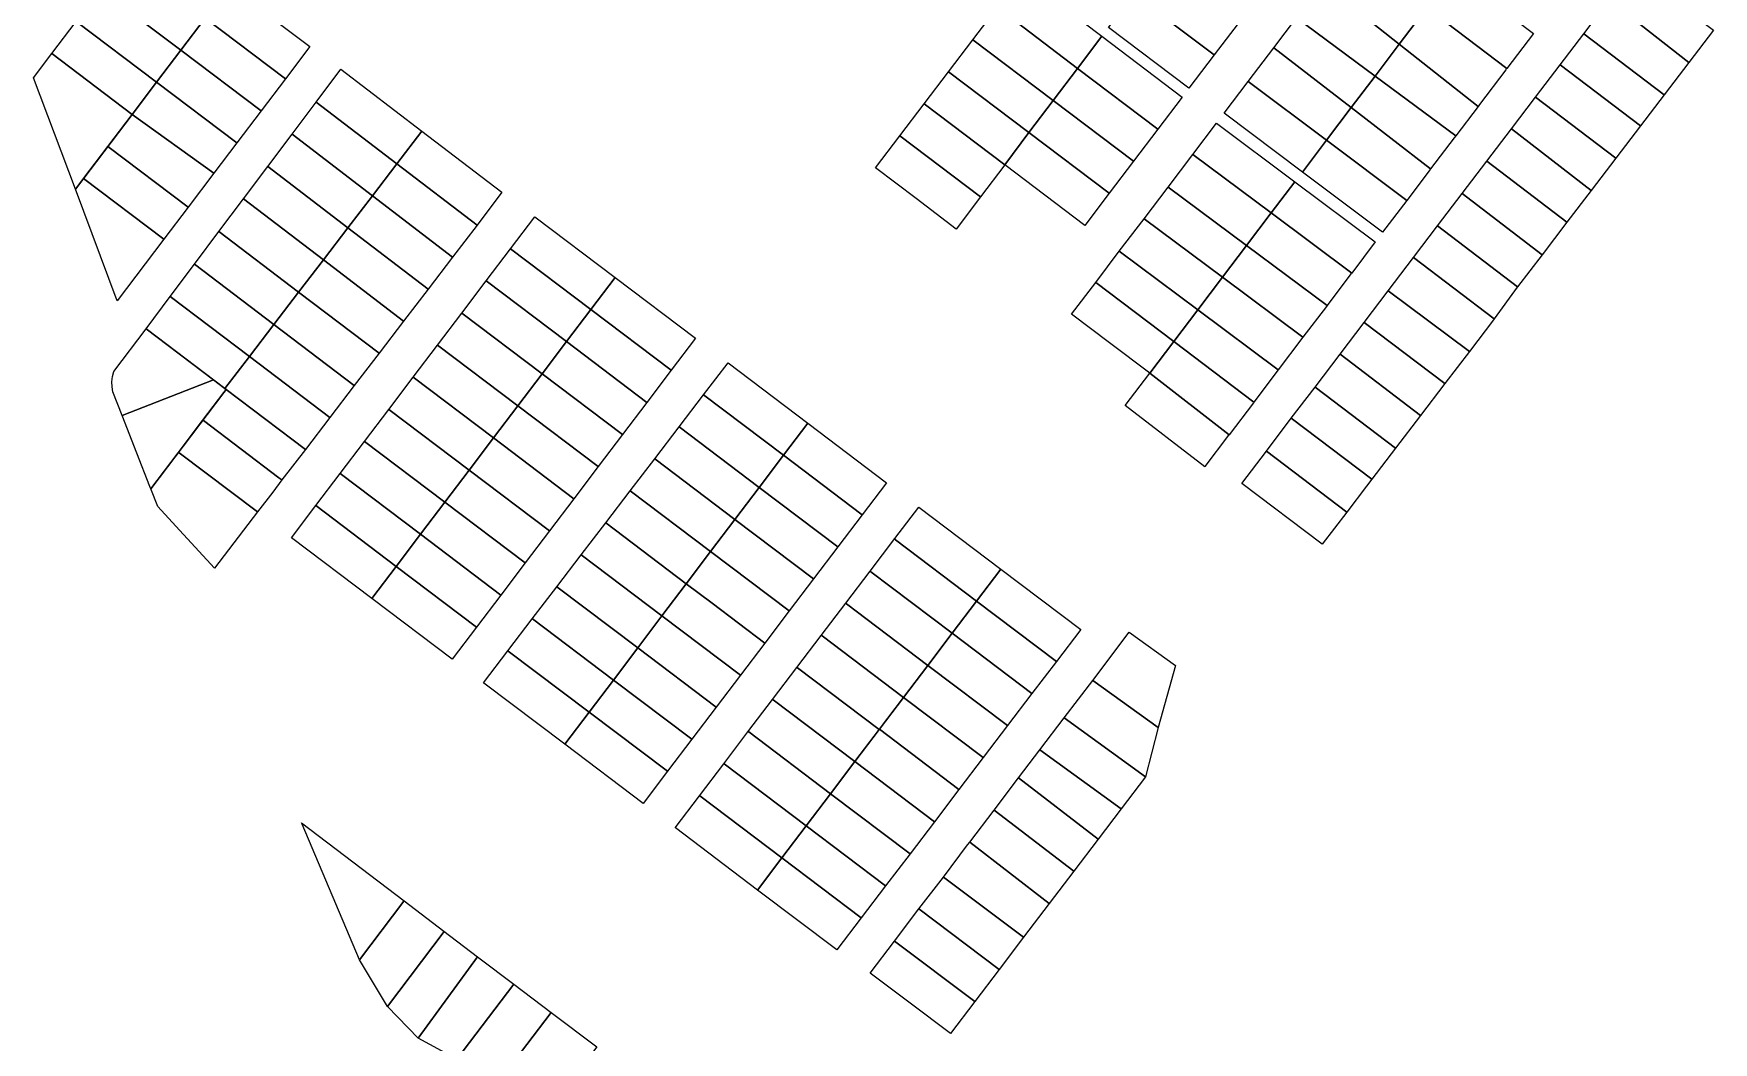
# Model space of a CAD drawing. Header units: millimetres. Extents: x 522658 to 553925, y 7796479 to 7820139.
# Drawn here: x 539483 to 539983, y 7803820 to 7804121 of the extents above; entities that cross this region are included whole.
import ezdxf

# ---------------------------------------------------------------- set-up
doc = ezdxf.new("R2010")
doc.units = ezdxf.units.MM
doc.layers.add('ZONA RESIDENCIAL 2 (ZR_2)', color=2, linetype='Continuous')

msp = doc.modelspace()

# ---------------------------------------------------------------- linework, layer by layer
at = {"layer": 'ZONA RESIDENCIAL 2 (ZR_2)'}
for points in [[(539889.83, 7804118.02), (539867.02, 7804136.09), (539874.85, 7804146.4), (539898.03, 7804128.84), (539889.83, 7804118.02)], [(539526.94, 7804116.23), (539503.01, 7804134.33), (539510.25, 7804143.9), (539534.18, 7804125.8), (539526.94, 7804116.23)], [(539834.69, 7804114.8), (539810.86, 7804132.85), (539817.79, 7804141.84), (539841.82, 7804124.21), (539834.69, 7804114.8)], [(539801.26, 7804120.36), (539794.01, 7804110.8), (539770.12, 7804128.9), (539777.38, 7804138.45), (539801.26, 7804120.36)], [(539882.63, 7804108.51), (539859.26, 7804125.86), (539867.02, 7804136.09), (539889.83, 7804118.02), (539882.63, 7804108.51)], [(539921.86, 7804110.78), (539898.03, 7804128.84), (539905.92, 7804139.26), (539929.75, 7804121.2), (539921.86, 7804110.78)], [(539976.08, 7804112.58), (539952.32, 7804131.09), (539959.38, 7804140.38), (539983.37, 7804122.13), (539976.08, 7804112.58)], [(539519.7, 7804106.66), (539495.77, 7804124.76), (539503.01, 7804134.33), (539526.94, 7804116.23), (539519.7, 7804106.66)], [(539558.11, 7804107.7), (539534.18, 7804125.8), (539541.42, 7804135.37), (539565.35, 7804117.27), (539558.11, 7804107.7)], [(539834.69, 7804114.8), (539827.17, 7804104.87), (539803.26, 7804122.99), (539810.86, 7804132.85), (539834.69, 7804114.8)], [(539968.71, 7804102.92), (539944.76, 7804121.13), (539952.32, 7804131.09), (539976.08, 7804112.58), (539968.71, 7804102.92)], [(539794.01, 7804110.8), (539786.76, 7804101.24), (539762.86, 7804119.34), (539770.12, 7804128.9), (539794.01, 7804110.8)], [(539913.27, 7804099.45), (539889.83, 7804118.02), (539898.03, 7804128.84), (539921.86, 7804110.78), (539921.66, 7804110.52), (539921.51, 7804110.32), (539913.73, 7804100.06), (539913.49, 7804099.74), (539913.27, 7804099.45)], [(539512.46, 7804097.09), (539488.54, 7804115.19), (539495.77, 7804124.76), (539519.7, 7804106.66), (539512.46, 7804097.09)], [(539550.87, 7804098.13), (539526.94, 7804116.23), (539534.18, 7804125.8), (539558.11, 7804107.7), (539550.87, 7804098.13)], [(539875.49, 7804099.09), (539852.44, 7804116.87), (539859.26, 7804125.86), (539882.63, 7804108.51), (539875.49, 7804099.09)], [(539961.64, 7804093.65), (539937.71, 7804111.85), (539944.76, 7804121.13), (539968.71, 7804102.92), (539961.64, 7804093.65)], [(539543.63, 7804088.56), (539519.7, 7804106.66), (539526.94, 7804116.23), (539550.87, 7804098.13), (539543.63, 7804088.56)], [(539755.6, 7804109.79), (539762.86, 7804119.34), (539786.76, 7804101.24), (539779.52, 7804091.67), (539755.6, 7804109.79)], [(539825.18, 7804102.24), (539817.93, 7804092.69), (539794.01, 7804110.8), (539801.26, 7804120.36), (539825.18, 7804102.24)], [(539868.15, 7804089.4), (539844.86, 7804106.89), (539852.44, 7804116.87), (539875.49, 7804099.09), (539868.15, 7804089.4)], [(539906.63, 7804090.69), (539882.63, 7804108.51), (539889.83, 7804118.02), (539913.27, 7804099.45), (539906.63, 7804090.69)], [(539512.46, 7804097.09), (539495.57, 7804074.76), (539483.11, 7804108.01), (539488.54, 7804115.19), (539512.46, 7804097.09)], [(539954.29, 7804084.01), (539930.4, 7804102.23), (539937.71, 7804111.85), (539961.64, 7804093.65), (539954.29, 7804084.01)], [(539536.78, 7804079.51), (539512.46, 7804097.09), (539519.7, 7804106.66), (539543.63, 7804088.56), (539536.78, 7804079.51)], [(539591.29, 7804082.33), (539567.26, 7804100.71), (539574.62, 7804110.53), (539598.74, 7804092.08), (539591.29, 7804082.33)], [(539748.34, 7804100.23), (539755.6, 7804109.79), (539779.52, 7804091.67), (539772.37, 7804082.03), (539748.34, 7804100.23)], [(539817.93, 7804092.69), (539810.69, 7804083.11), (539786.76, 7804101.24), (539794.01, 7804110.8), (539817.93, 7804092.69)], [(539860.95, 7804079.9), (539837.65, 7804097.4), (539844.86, 7804106.89), (539868.15, 7804089.4), (539860.95, 7804079.9)], [(539899.16, 7804080.83), (539875.49, 7804099.09), (539882.63, 7804108.51), (539906.63, 7804090.69), (539906.18, 7804090.09), (539899.16, 7804080.83)], [(539779.52, 7804091.67), (539786.76, 7804101.23), (539810.69, 7804083.11), (539803.44, 7804073.55), (539779.52, 7804091.67)], [(539946.97, 7804074.41), (539923.2, 7804092.76), (539930.4, 7804102.23), (539954.29, 7804084.01), (539946.97, 7804074.41)], [(539529.15, 7804069.42), (539505.22, 7804087.52), (539512.46, 7804097.09), (539536.78, 7804079.51), (539529.15, 7804069.42)], [(539584.03, 7804072.84), (539560.09, 7804091.16), (539567.26, 7804100.71), (539591.29, 7804082.33), (539584.03, 7804072.84)], [(539741.08, 7804090.68), (539748.34, 7804100.23), (539772.37, 7804082.03), (539765.12, 7804072.47), (539741.08, 7804090.68)], [(539892.05, 7804071.45), (539868.15, 7804089.4), (539875.49, 7804099.09), (539899.16, 7804080.83), (539899, 7804080.61), (539892.05, 7804071.45)], [(539576.71, 7804063.27), (539552.86, 7804081.52), (539560.09, 7804091.16), (539584.03, 7804072.84), (539576.71, 7804063.27)], [(539615.17, 7804064.06), (539591.29, 7804082.33), (539598.74, 7804092.08), (539622.53, 7804073.89), (539615.17, 7804064.06)], [(539779.52, 7804091.67), (539803.44, 7804073.55), (539796.19, 7804063.99), (539772.37, 7804082.03), (539779.52, 7804091.67)], [(539851.71, 7804067.71), (539828.37, 7804085.17), (539835.4, 7804094.43), (539858.74, 7804076.97), (539851.71, 7804067.71)], [(539939.73, 7804064.91), (539915.88, 7804083.12), (539923.2, 7804092.76), (539946.97, 7804074.41), (539939.73, 7804064.91)], [(539521.91, 7804059.85), (539497.98, 7804077.95), (539505.22, 7804087.52), (539529.15, 7804069.42), (539521.91, 7804059.85)], [(539733.82, 7804081.13), (539741.08, 7804090.68), (539765.12, 7804072.47), (539757.87, 7804062.91), (539745.91, 7804071.97), (539733.82, 7804081.13)], [(539884.85, 7804061.95), (539860.95, 7804079.9), (539868.15, 7804089.4), (539892.05, 7804071.45), (539884.85, 7804061.95)], [(539569.42, 7804053.75), (539545.66, 7804071.93), (539552.86, 7804081.52), (539576.71, 7804063.27), (539569.42, 7804053.75)], [(539615.17, 7804064.06), (539607.91, 7804054.57), (539584.03, 7804072.84), (539591.29, 7804082.33), (539615.17, 7804064.06)], [(539844.34, 7804057.98), (539820.98, 7804075.43), (539828.37, 7804085.17), (539851.71, 7804067.71), (539844.34, 7804057.98)], [(539932.36, 7804055.26), (539908.53, 7804073.45), (539915.88, 7804083.12), (539939.73, 7804064.91), (539932.36, 7804055.26)], [(539521.91, 7804059.85), (539508.03, 7804041.52), (539495.57, 7804074.76), (539497.98, 7804077.95), (539521.91, 7804059.85)], [(539882.67, 7804059.07), (539875.65, 7804049.8), (539851.71, 7804067.71), (539858.74, 7804076.97), (539882.67, 7804059.07)], [(539562.05, 7804044.12), (539538.31, 7804062.13), (539545.66, 7804071.93), (539569.42, 7804053.75), (539562.05, 7804044.12)], [(539607.91, 7804054.57), (539600.59, 7804045), (539576.71, 7804063.27), (539584.03, 7804072.84), (539607.91, 7804054.57)], [(539837.19, 7804048.54), (539813.82, 7804065.99), (539820.98, 7804075.43), (539844.34, 7804057.98), (539837.19, 7804048.54)], [(539925.05, 7804045.66), (539901.23, 7804063.84), (539908.53, 7804073.45), (539932.36, 7804055.26), (539925.05, 7804045.66)], [(539649.02, 7804038.92), (539625.1, 7804057.02), (539632.34, 7804066.59), (539656.26, 7804048.49), (539649.02, 7804038.92)], [(539868.3, 7804040.09), (539844.34, 7804057.98), (539851.71, 7804067.71), (539875.65, 7804049.8), (539875.43, 7804049.51), (539868.34, 7804040.15), (539868.3, 7804040.09)], [(539554.66, 7804034.46), (539531.01, 7804052.4), (539538.31, 7804062.13), (539562.05, 7804044.12), (539554.66, 7804034.46)], [(539600.59, 7804045), (539593.3, 7804035.47), (539569.42, 7804053.75), (539576.71, 7804063.27), (539600.59, 7804045)], [(539829.82, 7804038.81), (539806.45, 7804056.28), (539813.82, 7804065.99), (539837.19, 7804048.54), (539829.82, 7804038.81)], [(539918.06, 7804036.1), (539894.07, 7804054.41), (539901.23, 7804063.84), (539925.05, 7804045.66), (539924.96, 7804045.55), (539918.06, 7804036.1)], [(539641.78, 7804029.35), (539617.86, 7804047.45), (539625.1, 7804057.02), (539649.02, 7804038.92), (539641.78, 7804029.35)], [(539822.66, 7804029.35), (539799.42, 7804047.01), (539806.45, 7804056.28), (539829.82, 7804038.81), (539822.66, 7804029.35)], [(539861.14, 7804030.66), (539837.19, 7804048.54), (539844.34, 7804057.98), (539868.3, 7804040.09), (539868.11, 7804039.85), (539861.14, 7804030.66)], [(539547.37, 7804024.93), (539523.81, 7804042.8), (539531.01, 7804052.4), (539554.66, 7804034.46), (539547.37, 7804024.93)], [(539593.3, 7804035.47), (539586.01, 7804025.94), (539562.05, 7804044.12), (539569.42, 7804053.75), (539593.3, 7804035.47)], [(539910.71, 7804026.45), (539886.5, 7804044.45), (539894.07, 7804054.41), (539918.06, 7804036.1), (539917.87, 7804035.84), (539910.71, 7804026.45)], [(539634.54, 7804019.78), (539610.62, 7804037.88), (539617.86, 7804047.45), (539641.78, 7804029.35), (539634.54, 7804019.78)], [(539672.95, 7804020.82), (539649.03, 7804038.92), (539656.26, 7804048.49), (539680.19, 7804030.39), (539672.95, 7804020.82)], [(539822.66, 7804029.35), (539815.55, 7804019.97), (539803.54, 7804028.99), (539792.2, 7804037.5), (539799.42, 7804047.01), (539822.66, 7804029.35)], [(539853.76, 7804020.91), (539829.82, 7804038.81), (539837.19, 7804048.54), (539861.14, 7804030.66), (539860.84, 7804030.26), (539853.76, 7804020.91)], [(539540.08, 7804015.4), (539516.61, 7804033.2), (539523.81, 7804042.8), (539547.37, 7804024.93), (539540.08, 7804015.4)], [(539586.01, 7804025.94), (539578.62, 7804016.28), (539554.66, 7804034.46), (539562.05, 7804044.12), (539586.01, 7804025.94)], [(539903.41, 7804016.88), (539879.39, 7804035.09), (539886.5, 7804044.45), (539910.71, 7804026.45), (539903.41, 7804016.88)], [(539627.3, 7804010.21), (539603.38, 7804028.31), (539610.62, 7804037.88), (539634.54, 7804019.78), (539627.3, 7804010.21)], [(539672.95, 7804020.82), (539665.71, 7804011.25), (539641.79, 7804029.35), (539649.03, 7804038.92), (539672.95, 7804020.82)], [(539846.46, 7804011.26), (539822.66, 7804029.35), (539829.82, 7804038.81), (539853.76, 7804020.91), (539846.46, 7804011.26)], [(539536.69, 7804017.97), (539509.47, 7804007.32), (539506.72, 7804014.36), (539506.46, 7804015.87), (539506.43, 7804017.41), (539506.61, 7804018.93), (539507.01, 7804020.41), (539516.61, 7804033.2), (539536.69, 7804017.97)], [(539571.33, 7804006.75), (539547.37, 7804024.93), (539554.66, 7804034.46), (539578.62, 7804016.28), (539571.33, 7804006.75)], [(539896.16, 7804007.38), (539872.23, 7804025.66), (539879.39, 7804035.09), (539903.41, 7804016.88), (539896.16, 7804007.38)], [(539620.06, 7804000.64), (539596.14, 7804018.74), (539603.38, 7804028.31), (539627.3, 7804010.21), (539620.06, 7804000.64)], [(539665.71, 7804011.25), (539658.47, 7804001.68), (539634.55, 7804019.78), (539641.79, 7804029.35), (539665.71, 7804011.25)], [(539839.12, 7804001.58), (539815.55, 7804019.97), (539822.66, 7804029.35), (539846.46, 7804011.26), (539846.37, 7804011.15), (539839.12, 7804001.58)], [(539564.04, 7803997.22), (539540.08, 7804015.4), (539547.37, 7804024.93), (539571.33, 7804006.75), (539564.04, 7803997.22)], [(539706.45, 7803995.49), (539682.66, 7804013.48), (539689.95, 7804023.01), (539713.69, 7804005.06), (539706.45, 7803995.49)], [(539888.73, 7803997.64), (539864.75, 7804015.82), (539872.23, 7804025.66), (539896.16, 7804007.38), (539888.73, 7803997.64)], [(539540.44, 7804015.13), (539539.79, 7804014.23), (539518.03, 7803985.47), (539517.75, 7803986.19), (539513.85, 7803996.15), (539509.47, 7804007.32), (539536.69, 7804017.97), (539540.08, 7804015.4), (539540.44, 7804015.13)], [(539612.82, 7803991.07), (539588.9, 7804009.17), (539596.14, 7804018.74), (539620.06, 7804000.64), (539612.82, 7803991.07)], [(539658.47, 7804001.68), (539651.23, 7803992.11), (539627.31, 7804010.21), (539634.55, 7804019.78), (539658.47, 7804001.68)], [(539831.89, 7803992.04), (539808.2, 7804010.27), (539815.55, 7804019.97), (539839.12, 7804001.58), (539839.01, 7804001.43), (539831.95, 7803992.11), (539831.89, 7803992.04)], [(539557.08, 7803988.12), (539556.18, 7803988.78), (539533.69, 7804005.8), (539533.44, 7804005.84), (539539.79, 7804014.23), (539540.44, 7804015.13), (539544.55, 7804012.01), (539564.04, 7803997.22), (539557.08, 7803988.12)], [(539699.21, 7803985.92), (539675.37, 7804003.95), (539682.66, 7804013.48), (539706.45, 7803995.49), (539699.21, 7803985.92)], [(539881.63, 7803988.33), (539857.67, 7804006.5), (539864.75, 7804015.82), (539888.73, 7803997.64), (539881.63, 7803988.33)], [(539605.58, 7803981.5), (539581.66, 7803999.6), (539588.9, 7804009.17), (539612.82, 7803991.07), (539605.58, 7803981.5)], [(539651.23, 7803992.11), (539643.99, 7803982.54), (539620.07, 7804000.64), (539627.31, 7804010.21), (539651.23, 7803992.11)], [(539874.18, 7803978.56), (539850.23, 7803996.71), (539857.67, 7804006.5), (539881.63, 7803988.33), (539880.05, 7803986.26), (539874.18, 7803978.56)], [(539557.08, 7803988.12), (539554.32, 7803984.51), (539549.78, 7803978.58), (539526.45, 7803996.23), (539526.15, 7803996.21), (539533.44, 7804005.84), (539533.69, 7804005.8), (539556.18, 7803988.78), (539557.08, 7803988.12)], [(539691.97, 7803976.35), (539668.08, 7803994.41), (539675.37, 7804003.95), (539699.21, 7803985.92), (539691.97, 7803976.35)], [(539729.9, 7803977.74), (539706.45, 7803995.49), (539713.69, 7804005.06), (539737.16, 7803987.3), (539729.9, 7803977.74)], [(539549.78, 7803978.58), (539537.01, 7803961.87), (539525.48, 7803974.36), (539520.09, 7803980.2), (539518.03, 7803985.47), (539526.15, 7803996.21), (539526.45, 7803996.23), (539549.78, 7803978.58)], [(539598.35, 7803971.93), (539574.42, 7803990.03), (539581.66, 7803999.6), (539605.58, 7803981.5), (539598.35, 7803971.93)], [(539643.99, 7803982.54), (539636.75, 7803972.97), (539612.83, 7803991.07), (539620.07, 7804000.64), (539643.99, 7803982.54)], [(539866.87, 7803968.98), (539842.94, 7803987.11), (539850.23, 7803996.71), (539874.18, 7803978.56), (539866.87, 7803968.98)], [(539636.75, 7803972.97), (539629.51, 7803963.4), (539605.59, 7803981.5), (539612.83, 7803991.07), (539636.75, 7803972.97)], [(539684.73, 7803966.78), (539660.79, 7803984.88), (539668.08, 7803994.41), (539691.97, 7803976.35), (539684.73, 7803966.78)], [(539722.65, 7803968.18), (539699.21, 7803985.92), (539706.45, 7803995.49), (539729.9, 7803977.74), (539722.65, 7803968.18)], [(539591.11, 7803962.36), (539567.18, 7803980.46), (539574.42, 7803990.03), (539598.35, 7803971.93), (539591.11, 7803962.36)], [(539629.51, 7803963.4), (539622.27, 7803953.83), (539598.35, 7803971.93), (539605.59, 7803981.5), (539629.51, 7803963.4)], [(539677.49, 7803957.2), (539653.5, 7803975.35), (539660.79, 7803984.88), (539684.73, 7803966.78), (539677.49, 7803957.2)], [(539715.39, 7803958.62), (539691.97, 7803976.35), (539699.21, 7803985.92), (539722.65, 7803968.18), (539715.39, 7803958.62)], [(539583.87, 7803952.79), (539559.94, 7803970.89), (539567.18, 7803980.46), (539591.11, 7803962.36), (539583.87, 7803952.79)], [(539708.14, 7803949.08), (539684.73, 7803966.78), (539691.97, 7803976.35), (539715.39, 7803958.62), (539708.14, 7803949.08)], [(539763.92, 7803952.01), (539739.77, 7803970.28), (539739.6, 7803970.66), (539746.73, 7803980.06), (539771.16, 7803961.58), (539763.92, 7803952.01)], [(539622.27, 7803953.83), (539615.03, 7803944.26), (539591.11, 7803962.36), (539598.35, 7803971.93), (539622.27, 7803953.83)], [(539670.25, 7803947.63), (539646.21, 7803965.82), (539653.5, 7803975.35), (539677.49, 7803957.2), (539670.25, 7803947.63)], [(539708.14, 7803949.08), (539700.88, 7803939.51), (539685.15, 7803951.41), (539677.47, 7803957.18), (539684.73, 7803966.78), (539708.14, 7803949.08)], [(539756.68, 7803942.44), (539732.48, 7803960.74), (539732.2, 7803960.91), (539739.6, 7803970.66), (539739.77, 7803970.28), (539763.92, 7803952.01), (539756.68, 7803942.44)], [(539615.03, 7803944.26), (539607.79, 7803934.69), (539583.87, 7803952.79), (539591.11, 7803962.36), (539615.03, 7803944.26)], [(539670.25, 7803947.63), (539663.01, 7803938.06), (539638.93, 7803956.28), (539646.21, 7803965.82), (539670.25, 7803947.63)], [(539787.69, 7803934.03), (539763.92, 7803952.01), (539771.16, 7803961.58), (539794.95, 7803943.58), (539787.69, 7803934.03)], [(539663.01, 7803938.06), (539655.77, 7803928.49), (539631.7, 7803946.7), (539631.62, 7803946.73), (539638.93, 7803956.28), (539663.01, 7803938.06)], [(539693.62, 7803929.95), (539670.25, 7803947.63), (539677.47, 7803957.18), (539685.15, 7803951.41), (539700.88, 7803939.51), (539693.62, 7803929.95)], [(539749.44, 7803932.87), (539725.2, 7803951.21), (539724.96, 7803951.37), (539732.2, 7803960.91), (539732.48, 7803960.74), (539756.68, 7803942.44), (539749.44, 7803932.87)], [(539742.19, 7803923.3), (539717.92, 7803941.67), (539717.7, 7803941.81), (539724.96, 7803951.37), (539725.2, 7803951.21), (539749.44, 7803932.87), (539742.19, 7803923.3)], [(539780.42, 7803924.48), (539756.68, 7803942.44), (539763.92, 7803952.01), (539787.69, 7803934.03), (539780.42, 7803924.48)], [(539655.77, 7803928.49), (539648.53, 7803918.92), (539624.46, 7803937.13), (539624.34, 7803937.21), (539631.62, 7803946.73), (539631.7, 7803946.7), (539655.77, 7803928.49)], [(539693.62, 7803929.95), (539686.37, 7803920.4), (539663.01, 7803938.06), (539670.25, 7803947.63), (539693.62, 7803929.95)], [(539734.95, 7803913.74), (539710.63, 7803932.13), (539710.44, 7803932.25), (539717.7, 7803941.81), (539717.92, 7803941.67), (539742.19, 7803923.3), (539734.95, 7803913.74)], [(539773.16, 7803914.93), (539749.44, 7803932.87), (539756.68, 7803942.44), (539780.42, 7803924.48), (539773.16, 7803914.93)], [(539823.2, 7803932.79), (539817.99, 7803914.37), (539798.51, 7803928.39), (539809.4, 7803942.72), (539823.2, 7803932.79)], [(539648.53, 7803918.92), (539641.29, 7803909.35), (539617.22, 7803927.56), (539617.05, 7803927.68), (539624.34, 7803937.21), (539624.46, 7803937.13), (539648.53, 7803918.92)], [(539686.37, 7803920.4), (539679.11, 7803910.84), (539655.77, 7803928.49), (539663.01, 7803938.06), (539686.37, 7803920.4)], [(539727.7, 7803904.17), (539703.35, 7803922.59), (539703.19, 7803922.7), (539710.44, 7803932.25), (539710.63, 7803932.13), (539734.95, 7803913.74), (539727.7, 7803904.17)], [(539765.9, 7803905.37), (539742.19, 7803923.3), (539749.44, 7803932.87), (539773.16, 7803914.93), (539765.9, 7803905.37)], [(539679.11, 7803910.84), (539671.86, 7803901.28), (539648.53, 7803918.92), (539655.77, 7803928.49), (539679.11, 7803910.84)], [(539817.99, 7803914.37), (539814.23, 7803899.62), (539790.04, 7803917.24), (539798.51, 7803928.39), (539817.99, 7803914.37)], [(539720.44, 7803894.62), (539696.07, 7803913.05), (539695.85, 7803913.03), (539703.19, 7803922.7), (539703.35, 7803922.59), (539727.7, 7803904.17), (539720.44, 7803894.62)], [(539758.64, 7803895.82), (539734.99, 7803913.8), (539742.19, 7803923.3), (539765.9, 7803905.37), (539758.64, 7803895.82)], [(539671.86, 7803901.28), (539664.6, 7803891.72), (539641.29, 7803909.35), (539648.53, 7803918.92), (539671.86, 7803901.28)], [(539814.23, 7803899.62), (539806.97, 7803890.06), (539782.78, 7803907.69), (539790.04, 7803917.24), (539814.23, 7803899.62)], [(539720.44, 7803894.62), (539713.2, 7803885.05), (539688.79, 7803903.52), (539688.64, 7803903.53), (539695.85, 7803913.03), (539696.07, 7803913.05), (539720.44, 7803894.62)], [(539751.38, 7803886.26), (539727.69, 7803904.18), (539734.99, 7803913.8), (539758.64, 7803895.82), (539751.38, 7803886.26)], [(539806.97, 7803890.06), (539800.16, 7803881.09), (539776.41, 7803899.3), (539782.78, 7803907.69), (539806.97, 7803890.06)], [(539713.2, 7803885.05), (539705.97, 7803875.48), (539681.51, 7803893.98), (539681.38, 7803893.97), (539688.64, 7803903.53), (539688.79, 7803903.52), (539713.2, 7803885.05)], [(539744.12, 7803876.71), (539720.45, 7803894.61), (539727.69, 7803904.18), (539751.38, 7803886.26), (539744.12, 7803876.71)], [(539800.16, 7803881.09), (539792.91, 7803871.53), (539769.15, 7803889.75), (539776.41, 7803899.3), (539800.16, 7803881.09)], [(539705.97, 7803875.48), (539698.72, 7803865.91), (539674.23, 7803884.44), (539674.16, 7803884.47), (539681.38, 7803893.97), (539681.51, 7803893.98), (539705.97, 7803875.48)], [(539736.86, 7803867.15), (539713.21, 7803885.05), (539720.45, 7803894.61), (539744.12, 7803876.71), (539736.86, 7803867.15)], [(539792.91, 7803871.53), (539785.56, 7803861.85), (539761.89, 7803880.2), (539769.15, 7803889.75), (539792.91, 7803871.53)], [(539593.44, 7803862.67), (539593.39, 7803862.61), (539580.12, 7803845.06), (539563.08, 7803885.53), (539562.9, 7803885.9), (539593.44, 7803862.67)], [(539729.6, 7803857.6), (539705.96, 7803875.48), (539713.21, 7803885.05), (539736.86, 7803867.15), (539729.6, 7803857.6)], [(539785.56, 7803861.85), (539777.95, 7803851.82), (539754.07, 7803869.74), (539761.25, 7803879.36), (539761.89, 7803880.2), (539785.56, 7803861.85)], [(539722.34, 7803848.04), (539698.72, 7803865.91), (539705.96, 7803875.48), (539729.6, 7803857.6), (539722.34, 7803848.04)], [(539777.95, 7803851.82), (539770.69, 7803842.26), (539746.73, 7803860.25), (539754.07, 7803869.74), (539777.95, 7803851.82)], [(539580.12, 7803845.06), (539593.39, 7803862.61), (539593.44, 7803862.67), (539605.32, 7803853.63), (539605.35, 7803853.56), (539588.46, 7803831.23), (539580.12, 7803845.06)], [(539770.69, 7803842.26), (539763.44, 7803832.71), (539739.47, 7803850.7), (539746.73, 7803860.25), (539770.69, 7803842.26)], [(539588.46, 7803831.23), (539605.35, 7803853.56), (539605.32, 7803853.63), (539615.3, 7803846.03), (539597.62, 7803821.79), (539588.46, 7803831.23)], [(539597.62, 7803821.79), (539615.3, 7803846.03), (539615.72, 7803845.71), (539626.09, 7803837.87), (539609.2, 7803815.54), (539597.62, 7803821.79)], [(539763.44, 7803832.71), (539756.19, 7803823.15), (539744.19, 7803832.15), (539732.21, 7803841.15), (539739.47, 7803850.7), (539763.44, 7803832.71)], [(539609.2, 7803815.54), (539626.09, 7803837.87), (539637.25, 7803829.42), (539622.77, 7803810.28), (539609.2, 7803815.54)], [(539622.77, 7803810.28), (539637.25, 7803829.42), (539650.81, 7803819.17), (539639.65, 7803804.42), (539622.77, 7803810.28)]]:
    msp.add_lwpolyline(points, close=True, dxfattribs=at)

doc.saveas('drawing.dxf')
